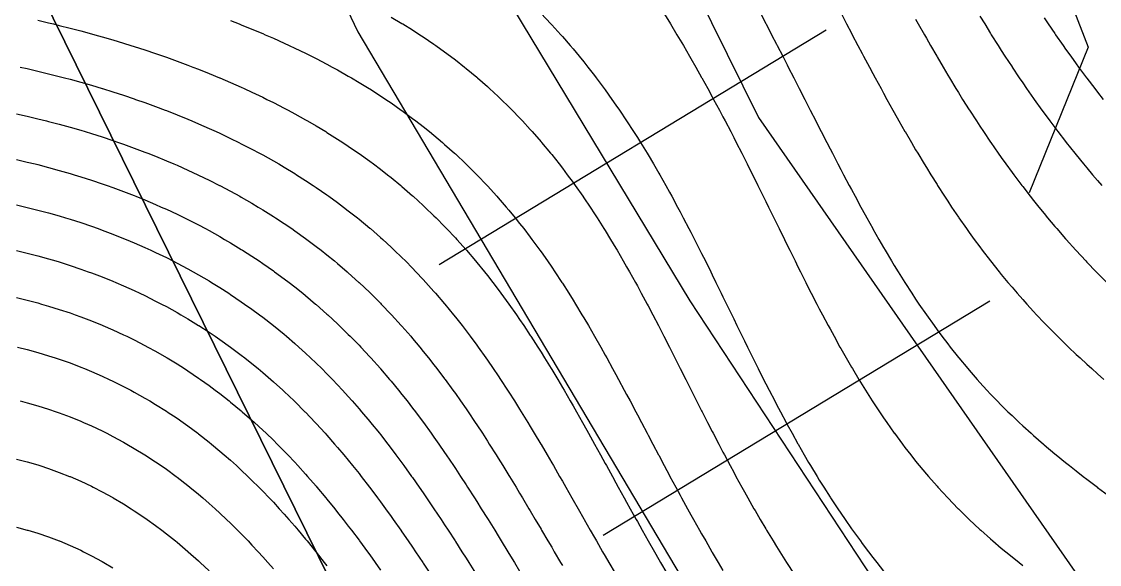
# Model space of a CAD drawing. Extents: x 1412553 to 1415230, y 4927294 to 4931784.
# Drawn here: x 1412629.64 to 1412646.69, y 4931561.77 to 4931570.34 of the extents above; entities that cross this region are included whole.
import ezdxf

# ---------------------------------------------------------------- set-up
doc = ezdxf.new("R2010")
doc.units = 0
doc.header["$MEASUREMENT"] = 0
doc.layers.get('0').update_dxf_attribs({"linetype": 'CONTINUOUS'})
doc.layers.add('LINE', color=2, linetype='CONTINUOUS')
doc.layers.add('nz-property-titles(LINZ DOWNLOAD)', color=1, linetype='CONTINUOUS')

msp = doc.modelspace()

# ---------------------------------------------------------------- linework, layer by layer
at = {"linetype": 'Continuous'}
for p, q in [((1412636.249411, 4931566.506422), (1412642.366718, 4931570.211282)), ((1412638.83959, 4931562.229628), (1412644.956897, 4931565.934487))]:
    msp.add_line(p, q, dxfattribs=at)
at = {"color": 4}
for points in [[(1412624.31, 4931582.43), (1412625.64, 4931584.3), (1412628.73, 4931586.46), (1412633.2, 4931587.59), (1412637.92, 4931585.4), (1412637.83, 4931584.3), (1412637.83, 4931584.3), (1412645.14, 4931573.48), (1412645.14, 4931573.48), (1412645.14, 4931573.48), (1412646.51, 4931569.94), (1412645.58, 4931567.64)], [(1412625.83, 4931580.38), (1412628.75, 4931581.8), (1412632.64, 4931582.21), (1412634.8, 4931580.2), (1412637.58, 4931576.34), (1412641.3, 4931568.83), (1412646.46, 4931561.43), (1412653.58, 4931556.32), (1412661.21, 4931552.91), (1412664.41, 4931553.01), (1412671.43, 4931552.25), (1412680.76, 4931551.75), (1412690.96, 4931557.29), (1412699.75, 4931563.42), (1412708.32, 4931567.05)], [(1412628.11, 4931577.5), (1412633.05, 4931574.19), (1412634.96, 4931570.18), (1412641.65, 4931558.92), (1412643.23, 4931552.22), (1412645.18, 4931545.9), (1412648.78, 4931537.03), (1412651.34, 4931534.66), (1412654.11, 4931534.38), (1412662.28, 4931539.83)], [(1412635.73, 4931573.34), (1412640.21, 4931565.93), (1412645.09, 4931558.53), (1412645.08, 4931557.36), (1412645.22, 4931550.52), (1412648.72, 4931542.76), (1412653.69, 4931538.27)]]:
    msp.add_lwpolyline(points, dxfattribs=at)
at = {"layer": 'LINE'}
for points in [[(1412629.902821, 4931570.365033), (1412630.0721, 4931570.325205), (1412630.148392, 4931570.306527), (1412630.241379, 4931570.284066), (1412630.410658, 4931570.241543), (1412630.579937, 4931570.197175), (1412630.749216, 4931570.150907), (1412630.800601, 4931570.136364), (1412630.918495, 4931570.103372), (1412631.087774, 4931570.054151), (1412631.257053, 4931570.002868), (1412631.373645, 4931569.9662), (1412631.426332, 4931569.949785), (1412631.595611, 4931569.895269), (1412631.76489, 4931569.838478), (1412631.886739, 4931569.796037), (1412631.934169, 4931569.779635), (1412632.103448, 4931569.719201), (1412632.272727, 4931569.656203), (1412632.351518, 4931569.625874), (1412632.442006, 4931569.591204), (1412632.611285, 4931569.524), (1412632.776221, 4931569.455711), (1412632.780564, 4931569.453917), (1412632.949843, 4931569.38204), (1412633.119122, 4931569.306968), (1412633.165924, 4931569.285548), (1412633.288401, 4931569.229483), (1412633.45768, 4931569.148827), (1412633.52551, 4931569.115385), (1412633.626959, 4931569.065247), (1412633.796238, 4931568.978288), (1412633.858425, 4931568.945221), (1412633.965517, 4931568.888012), (1412634.134796, 4931568.793855), (1412634.167546, 4931568.775058), (1412634.304075, 4931568.696146), (1412634.455278, 4931568.604895), (1412634.473354, 4931568.593892), (1412634.642633, 4931568.487651), (1412634.723724, 4931568.434732), (1412634.811912, 4931568.376552), (1412634.974957, 4931568.264569), (1412634.981191, 4931568.260234), (1412635.15047, 4931568.138978), (1412635.210405, 4931568.094406), (1412635.319749, 4931568.011893), (1412635.431695, 4931567.924242), (1412635.489028, 4931567.878618), (1412635.640114, 4931567.754079), (1412635.658307, 4931567.738818), (1412635.827586, 4931567.592151), (1412635.836808, 4931567.583916), (1412635.996865, 4931567.438175), (1412636.022851, 4931567.413753), (1412636.166144, 4931567.276271), (1412636.199201, 4931567.24359), (1412636.335423, 4931567.105948), (1412636.366713, 4931567.073427), (1412636.504702, 4931566.926709), (1412636.526173, 4931566.903263), (1412636.673981, 4931566.738029), (1412636.678282, 4931566.7331), (1412636.82374, 4931566.562937), (1412636.84326, 4931566.539557), (1412636.96312, 4931566.392774), (1412637.012539, 4931566.330739), (1412637.096926, 4931566.222611), (1412637.181818, 4931566.111096), (1412637.225638, 4931566.052448), (1412637.349675, 4931565.882284), (1412637.351097, 4931565.880301), (1412637.469769, 4931565.712121), (1412637.520376, 4931565.638623), (1412637.585986, 4931565.541958), (1412637.689655, 4931565.385544), (1412637.698654, 4931565.371795), (1412637.808498, 4931565.201632), (1412637.858934, 4931565.121863), (1412637.915515, 4931565.031469), (1412638.01992, 4931564.861305), (1412638.028213, 4931564.847647), (1412638.12251, 4931564.691142), (1412638.197492, 4931564.564279), (1412638.222932, 4931564.520979), (1412638.321895, 4931564.350816), (1412638.366771, 4931564.272697), (1412638.419449, 4931564.180653), (1412638.515676, 4931564.01049), (1412638.53605, 4931563.974265), (1412638.611275, 4931563.840326), (1412638.705329, 4931563.670749), (1412638.705654, 4931563.670163), (1412638.800115, 4931563.5), (1412638.874608, 4931563.364534), (1412638.893727, 4931563.329837), (1412638.987514, 4931563.159674), (1412639.043887, 4931563.05698), (1412639.081072, 4931562.98951), (1412639.174861, 4931562.819347), (1412639.213166, 4931562.749899), (1412639.269032, 4931562.649184), (1412639.363378, 4931562.479021), (1412639.382445, 4931562.444807), (1412639.458757, 4931562.308858), (1412639.551724, 4931562.1431), (1412639.554216, 4931562.138695), (1412639.651289, 4931561.968531), (1412639.721003, 4931561.846461), (1412639.748745, 4931561.798368), (1412639.847513, 4931561.628205)], [(1412632.949843, 4931570.359516), (1412633.084206, 4931570.306527), (1412633.119122, 4931570.292869), (1412633.288401, 4931570.224723), (1412633.45768, 4931570.153475), (1412633.497148, 4931570.136364), (1412633.626959, 4931570.080396), (1412633.796238, 4931570.00432), (1412633.878038, 4931569.9662), (1412633.965517, 4931569.925563), (1412634.134796, 4931569.843911), (1412634.230211, 4931569.796037), (1412634.304075, 4931569.759002), (1412634.473354, 4931569.670896), (1412634.556531, 4931569.625874), (1412634.642633, 4931569.579182), (1412634.811912, 4931569.483565), (1412634.859523, 4931569.455711), (1412634.981191, 4931569.38421), (1412635.141474, 4931569.285548), (1412635.15047, 4931569.279974), (1412635.319749, 4931569.171811), (1412635.404332, 4931569.115385), (1412635.489028, 4931569.058367), (1412635.650029, 4931568.945221), (1412635.658307, 4931568.939341), (1412635.827586, 4931568.815154), (1412635.880119, 4931568.775058), (1412635.996865, 4931568.68476), (1412636.096137, 4931568.604895), (1412636.166144, 4931568.547721), (1412636.29939, 4931568.434732), (1412636.335423, 4931568.403662), (1412636.491059, 4931568.264569), (1412636.504702, 4931568.25215), (1412636.672196, 4931568.094406), (1412636.673981, 4931568.092691), (1412636.84326, 4931567.924774), (1412636.84378, 4931567.924242), (1412637.006651, 4931567.754079), (1412637.012539, 4931567.747789), (1412637.161633, 4931567.583916), (1412637.181818, 4931567.561205), (1412637.309412, 4931567.413753), (1412637.351097, 4931567.364383), (1412637.450606, 4931567.24359), (1412637.520376, 4931567.156738), (1412637.585785, 4931567.073427), (1412637.689655, 4931566.937667), (1412637.715436, 4931566.903263), (1412637.840151, 4931566.7331), (1412637.858934, 4931566.706927), (1412637.960438, 4931566.562937), (1412638.028213, 4931566.464226), (1412638.076494, 4931566.392774), (1412638.188735, 4931566.222611), (1412638.197492, 4931566.209119), (1412638.297872, 4931566.052448), (1412638.366771, 4931565.942155), (1412638.403757, 4931565.882284), (1412638.506942, 4931565.712121), (1412638.53605, 4931565.663324), (1412638.607853, 4931565.541958), (1412638.705329, 4931565.373359), (1412638.706228, 4931565.371795), (1412638.803276, 4931565.201632), (1412638.874608, 4931565.073953), (1412638.898258, 4931565.031469), (1412638.992113, 4931564.861305), (1412639.043887, 4931564.766144), (1412639.084649, 4931564.691142), (1412639.176263, 4931564.520979), (1412639.213166, 4931564.451888), (1412639.267229, 4931564.350816), (1412639.357438, 4931564.180653), (1412639.382445, 4931564.133352), (1412639.447642, 4931564.01049), (1412639.537229, 4931563.840326), (1412639.551724, 4931563.812837), (1412639.627398, 4931563.670163), (1412639.717055, 4931563.5), (1412639.721003, 4931563.492549), (1412639.807905, 4931563.329837), (1412639.890282, 4931563.174894), (1412639.898452, 4931563.159674), (1412639.990443, 4931562.98951), (1412640.059561, 4931562.861541), (1412640.082613, 4931562.819347), (1412640.176182, 4931562.649184), (1412640.22884, 4931562.553707), (1412640.270569, 4931562.479021), (1412640.366153, 4931562.308858), (1412640.398119, 4931562.252336), (1412640.463327, 4931562.138695), (1412640.561267, 4931561.968531), (1412640.567398, 4931561.957993), (1412640.661722, 4931561.798368), (1412640.736677, 4931561.671899)], [(1412635.489028, 4931570.416235), (1412635.658307, 4931570.31555), (1412635.672936, 4931570.306527), (1412635.827586, 4931570.211152), (1412635.942699, 4931570.136364), (1412635.996865, 4931570.101094), (1412636.166144, 4931569.985802), (1412636.19378, 4931569.9662), (1412636.335423, 4931569.865217), (1412636.427941, 4931569.796037), (1412636.504702, 4931569.738225), (1412636.647163, 4931569.625874), (1412636.673981, 4931569.604526), (1412636.84326, 4931569.463997), (1412636.852866, 4931569.455711), (1412637.012539, 4931569.316314), (1412637.046355, 4931569.285548), (1412637.181818, 4931569.160565), (1412637.228898, 4931569.115385), (1412637.351097, 4931568.996254), (1412637.401548, 4931568.945221), (1412637.520376, 4931568.822887), (1412637.565236, 4931568.775058), (1412637.689655, 4931568.639854), (1412637.720788, 4931568.604895), (1412637.858934, 4931568.446543), (1412637.868926, 4931568.434732), (1412638.010296, 4931568.264569), (1412638.028213, 4931568.242551), (1412638.145542, 4931568.094406), (1412638.197492, 4931568.027219), (1412638.275142, 4931567.924242), (1412638.366771, 4931567.799726), (1412638.3996, 4931567.754079), (1412638.519341, 4931567.583916), (1412638.53605, 4931567.55972), (1412638.63491, 4931567.413753), (1412638.705329, 4931567.307026), (1412638.746467, 4931567.24359), (1412638.85446, 4931567.073427), (1412638.874608, 4931567.041111), (1412638.959355, 4931566.903263), (1412639.043887, 4931566.762179), (1412639.061107, 4931566.7331), (1412639.160451, 4931566.562937), (1412639.213166, 4931566.470699), (1412639.257321, 4931566.392774), (1412639.352037, 4931566.222611), (1412639.382445, 4931566.167177), (1412639.445039, 4931566.052448), (1412639.536145, 4931565.882284), (1412639.551724, 4931565.852918), (1412639.626241, 4931565.712121), (1412639.714651, 4931565.541958), (1412639.721003, 4931565.529674), (1412639.802703, 4931565.371795), (1412639.889292, 4931565.201632), (1412639.890282, 4931565.199683), (1412639.97609, 4931565.031469), (1412640.059561, 4931564.865568), (1412640.061718, 4931564.861305), (1412640.148003, 4931564.691142), (1412640.22884, 4931564.530071), (1412640.233441, 4931564.520979), (1412640.319926, 4931564.350816), (1412640.398119, 4931564.195908), (1412640.405904, 4931564.180653), (1412640.49327, 4931564.01049), (1412640.567398, 4931563.865655), (1412640.580533, 4931563.840326), (1412640.669425, 4931563.670163), (1412640.736677, 4931563.541441), (1412640.758665, 4931563.5), (1412640.849667, 4931563.329837), (1412640.905956, 4931563.224956), (1412640.941605, 4931563.159674), (1412641.035207, 4931562.98951), (1412641.075235, 4931562.917261), (1412641.130533, 4931562.819347), (1412641.22718, 4931562.649184), (1412641.244514, 4931562.618982), (1412641.32653, 4931562.479021), (1412641.413793, 4931562.330793), (1412641.426995, 4931562.308858), (1412641.530562, 4931562.138695), (1412641.583072, 4931562.052968), (1412641.636011, 4931561.968531), (1412641.743363, 4931561.798368), (1412641.752351, 4931561.784276), (1412641.854339, 4931561.628205)], [(1412637.858934, 4931570.469342), (1412638.014769, 4931570.306527), (1412638.028213, 4931570.29239), (1412638.170487, 4931570.136364), (1412638.197492, 4931570.106506), (1412638.319426, 4931569.9662), (1412638.366771, 4931569.911172), (1412638.462196, 4931569.796037), (1412638.53605, 4931569.70587), (1412638.599316, 4931569.625874), (1412638.705329, 4931569.489988), (1412638.731205, 4931569.455711), (1412638.858156, 4931569.285548), (1412638.874608, 4931569.263227), (1412638.980424, 4931569.115385), (1412639.043887, 4931569.025167), (1412639.09863, 4931568.945221), (1412639.213068, 4931568.775058), (1412639.213166, 4931568.77491), (1412639.323674, 4931568.604895), (1412639.382445, 4931568.51269), (1412639.431097, 4931568.434732), (1412639.535446, 4931568.264569), (1412639.551724, 4931568.237677), (1412639.636945, 4931568.094406), (1412639.721003, 4931567.950099), (1412639.735837, 4931567.924242), (1412639.832367, 4931567.754079), (1412639.890282, 4931567.650051), (1412639.926678, 4931567.583916), (1412640.019041, 4931567.413753), (1412640.059561, 4931567.337982), (1412640.109637, 4931567.24359), (1412640.198601, 4931567.073427), (1412640.22884, 4931567.014895), (1412640.28624, 4931566.903263), (1412640.372537, 4931566.7331), (1412640.398119, 4931566.682175), (1412640.457951, 4931566.562937), (1412640.542323, 4931566.392774), (1412640.567398, 4931566.341837), (1412640.626227, 4931566.222611), (1412640.709415, 4931566.052448), (1412640.736677, 4931565.996409), (1412640.792504, 4931565.882284), (1412640.875219, 4931565.712121), (1412640.905956, 4931565.648727), (1412640.95818, 4931565.541958), (1412641.041161, 4931565.371795), (1412641.075235, 4931565.301889), (1412641.124693, 4931565.201632), (1412641.208651, 4931565.031469), (1412641.244514, 4931564.958934), (1412641.293506, 4931564.861305), (1412641.379129, 4931564.691142), (1412641.413793, 4931564.622585), (1412641.466087, 4931564.520979), (1412641.554066, 4931564.350816), (1412641.583072, 4931564.295136), (1412641.643934, 4931564.180653), (1412641.734933, 4931564.01049), (1412641.752351, 4931563.978248), (1412641.828573, 4931563.840326), (1412641.92163, 4931563.672965), (1412641.923227, 4931563.670163), (1412642.021487, 4931563.5), (1412642.090909, 4931563.380688), (1412642.121304, 4931563.329837), (1412642.224164, 4931563.159674), (1412642.260188, 4931563.100694), (1412642.330072, 4931562.98951), (1412642.429467, 4931562.832777), (1412642.438243, 4931562.819347), (1412642.550869, 4931562.649184), (1412642.598746, 4931562.577516), (1412642.666655, 4931562.479021), (1412642.768025, 4931562.333246), (1412642.785549, 4931562.308858), (1412642.909095, 4931562.138695), (1412642.937304, 4931562.100191), (1412643.037036, 4931561.968531), (1412643.106583, 4931561.877367), (1412643.168967, 4931561.798368), (1412643.275862, 4931561.663848)], [(1412639.801518, 4931570.47669), (1412639.890282, 4931570.333516), (1412639.906569, 4931570.306527), (1412640.009075, 4931570.136364), (1412640.059561, 4931570.052208), (1412640.109926, 4931569.9662), (1412640.209129, 4931569.796037), (1412640.22884, 4931569.762072), (1412640.306222, 4931569.625874), (1412640.398119, 4931569.463035), (1412640.402174, 4931569.455711), (1412640.495992, 4931569.285548), (1412640.567398, 4931569.155069), (1412640.588772, 4931569.115385), (1412640.67992, 4931568.945221), (1412640.736677, 4931568.83849), (1412640.769973, 4931568.775058), (1412640.858756, 4931568.604895), (1412640.905956, 4931568.513782), (1412640.946515, 4931568.434732), (1412641.033337, 4931568.264569), (1412641.075235, 4931568.181881), (1412641.119285, 4931568.094406), (1412641.204541, 4931567.924242), (1412641.244514, 4931567.843995), (1412641.289185, 4931567.754079), (1412641.373356, 4931567.583916), (1412641.413793, 4931567.501812), (1412641.457191, 4931567.413753), (1412641.540813, 4931567.24359), (1412641.583072, 4931567.157351), (1412641.624365, 4931567.073427), (1412641.708021, 4931566.903263), (1412641.752351, 4931566.813022), (1412641.791904, 4931566.7331), (1412641.876196, 4931566.562937), (1412641.92163, 4931566.471363), (1412641.961052, 4931566.392774), (1412642.046673, 4931566.222611), (1412642.090909, 4931566.134999), (1412642.133194, 4931566.052448), (1412642.220844, 4931565.882284), (1412642.260188, 4931565.806338), (1412642.309862, 4931565.712121), (1412642.400323, 4931565.541958), (1412642.429467, 4931565.48755), (1412642.492774, 4931565.371795), (1412642.586814, 4931565.201632), (1412642.598746, 4931565.180236), (1412642.683708, 4931565.031469), (1412642.768025, 4931564.885694), (1412642.782501, 4931564.861305), (1412642.884692, 4931564.691142), (1412642.937304, 4931564.604693), (1412642.989718, 4931564.520979), (1412643.097825, 4931564.350816), (1412643.106583, 4931564.337204), (1412643.210492, 4931564.180653), (1412643.275862, 4931564.083642), (1412643.32679, 4931564.01049), (1412643.445141, 4931563.843118), (1412643.447183, 4931563.840326), (1412643.573428, 4931563.670163), (1412643.61442, 4931563.615728), (1412643.704763, 4931563.5), (1412643.783699, 4931563.400367), (1412643.841683, 4931563.329837), (1412643.952978, 4931563.196416), (1412643.984802, 4931563.159674), (1412644.122257, 4931563.003168), (1412644.134723, 4931562.98951), (1412644.291536, 4931562.8199), (1412644.292067, 4931562.819347), (1412644.457537, 4931562.649184), (1412644.460815, 4931562.64585), (1412644.630094, 4931562.480137), (1412644.631278, 4931562.479021), (1412644.799373, 4931562.322123), (1412644.814124, 4931562.308858), (1412644.968652, 4931562.17108), (1412645.006288, 4931562.138695), (1412645.137931, 4931562.026235), (1412645.207837, 4931561.968531), (1412645.30721, 4931561.886958), (1412645.418686, 4931561.798368), (1412645.476489, 4931561.752621)], [(1412641.329259, 4931570.47669), (1412641.413793, 4931570.315396), (1412641.418378, 4931570.306527), (1412641.50627, 4931570.136364), (1412641.583072, 4931569.988352), (1412641.594436, 4931569.9662), (1412641.681662, 4931569.796037), (1412641.752351, 4931569.658718), (1412641.769108, 4931569.625874), (1412641.855932, 4931569.455711), (1412641.92163, 4931569.327428), (1412641.942942, 4931569.285548), (1412642.029618, 4931569.115385), (1412642.090909, 4931568.995528), (1412642.116543, 4931568.945221), (1412642.203398, 4931568.775058), (1412642.260188, 4931568.664301), (1412642.290625, 4931568.604895), (1412642.378047, 4931568.434732), (1412642.429467, 4931568.335173), (1412642.466015, 4931568.264569), (1412642.554503, 4931568.094406), (1412642.598746, 4931568.009795), (1412642.643709, 4931567.924242), (1412642.73379, 4931567.754079), (1412642.768025, 4931567.689777), (1412642.824847, 4931567.583916), (1412642.917125, 4931567.413753), (1412642.937304, 4931567.376745), (1412643.010729, 4931567.24359), (1412643.105923, 4931567.073427), (1412643.106583, 4931567.072252), (1412643.202895, 4931566.903263), (1412643.275862, 4931566.777246), (1412643.301838, 4931566.7331), (1412643.403054, 4931566.562937), (1412643.445141, 4931566.493126), (1412643.506794, 4931566.392774), (1412643.613236, 4931566.222611), (1412643.61442, 4931566.220735), (1412643.722931, 4931566.052448), (1412643.783699, 4931565.960008), (1412643.835983, 4931565.882284), (1412643.952689, 4931565.712121), (1412643.952978, 4931565.711705), (1412644.073792, 4931565.541958), (1412644.122257, 4931565.475213), (1412644.199439, 4931565.371795), (1412644.291536, 4931565.250816), (1412644.330003, 4931565.201632), (1412644.460815, 4931565.037738), (1412644.465962, 4931565.031469), (1412644.607854, 4931564.861305), (1412644.630094, 4931564.835137), (1412644.756168, 4931564.691142), (1412644.799373, 4931564.642726), (1412644.911316, 4931564.520979), (1412644.968652, 4931564.459739), (1412645.073744, 4931564.350816), (1412645.137931, 4931564.285435), (1412645.243869, 4931564.180653), (1412645.30721, 4931564.119028), (1412645.422015, 4931564.01049), (1412645.476489, 4931563.959779), (1412645.608428, 4931563.840326), (1412645.645768, 4931563.807), (1412645.803159, 4931563.670163), (1412645.815047, 4931563.659962), (1412645.984326, 4931563.517799), (1412646.005962, 4931563.5), (1412646.153605, 4931563.379881), (1412646.216347, 4931563.329837), (1412646.322884, 4931563.245687), (1412646.433647, 4931563.159674), (1412646.492163, 4931563.114615), (1412646.656967, 4931562.98951), (1412646.661442, 4931562.986136), (1412646.830721, 4931562.859118)], [(1412642.604139, 4931570.47669), (1412642.69242, 4931570.306527), (1412642.768025, 4931570.162441), (1412642.781659, 4931570.136364), (1412642.870933, 4931569.9662), (1412642.937304, 4931569.84107), (1412642.961154, 4931569.796037), (1412643.051773, 4931569.625874), (1412643.106583, 4931569.524011), (1412643.143358, 4931569.455711), (1412643.235753, 4931569.285548), (1412643.275862, 4931569.212355), (1412643.329155, 4931569.115385), (1412643.423813, 4931568.945221), (1412643.445141, 4931568.90716), (1412643.519553, 4931568.775058), (1412643.61442, 4931568.609378), (1412643.617004, 4931568.604895), (1412643.715711, 4931568.434732), (1412643.783699, 4931568.319504), (1412643.816411, 4931568.264569), (1412643.918996, 4931568.094406), (1412643.952978, 4931568.038748), (1412644.023694, 4931567.924242), (1412644.122257, 4931567.767643), (1412644.130903, 4931567.754079), (1412644.240521, 4931567.583916), (1412644.291536, 4931567.506167), (1412644.353074, 4931567.413753), (1412644.460815, 4931567.255147), (1412644.468791, 4931567.24359), (1412644.587735, 4931567.073427), (1412644.630094, 4931567.013968), (1412644.710359, 4931566.903263), (1412644.799373, 4931566.782995), (1412644.836988, 4931566.7331), (1412644.967894, 4931566.562937), (1412644.968652, 4931566.561965), (1412645.103239, 4931566.392774), (1412645.137931, 4931566.350032), (1412645.243465, 4931566.222611), (1412645.30721, 4931566.147164), (1412645.388891, 4931566.052448), (1412645.476489, 4931565.952801), (1412645.539769, 4931565.882284), (1412645.645768, 4931565.766369), (1412645.696381, 4931565.712121), (1412645.815047, 4931565.587204), (1412645.858892, 4931565.541958), (1412645.984326, 4931565.414722), (1412646.027457, 4931565.371795), (1412646.153605, 4931565.24827), (1412646.202101, 4931565.201632), (1412646.322884, 4931565.087234), (1412646.382774, 4931565.031469), (1412646.492163, 4931564.930964), (1412646.569147, 4931564.861305), (1412646.661442, 4931564.778973), (1412646.761254, 4931564.691142)], [(1412643.783699, 4931570.381414), (1412643.825359, 4931570.306527), (1412643.921075, 4931570.136364), (1412643.952978, 4931570.080192), (1412644.017951, 4931569.9662), (1412644.116483, 4931569.796037), (1412644.122257, 4931569.786133), (1412644.216158, 4931569.625874), (1412644.291536, 4931569.499443), (1412644.317784, 4931569.455711), (1412644.421136, 4931569.285548), (1412644.460815, 4931569.221118), (1412644.526467, 4931569.115385), (1412644.630094, 4931568.951533), (1412644.634123, 4931568.945221), (1412644.743836, 4931568.775058), (1412644.799373, 4931568.690474), (1412644.856185, 4931568.604895), (1412644.968652, 4931568.438691), (1412644.971363, 4931568.434732), (1412645.089222, 4931568.264569), (1412645.137931, 4931568.195554), (1412645.210274, 4931568.094406), (1412645.30721, 4931567.961489), (1412645.334749, 4931567.924242), (1412645.462725, 4931567.754079), (1412645.476489, 4931567.736048), (1412645.594361, 4931567.583916), (1412645.645768, 4931567.518832), (1412645.730039, 4931567.413753), (1412645.815047, 4931567.309721), (1412645.869928, 4931567.24359), (1412645.984326, 4931567.108251), (1412646.014221, 4931567.073427), (1412646.153605, 4931566.913918), (1412646.163059, 4931566.903263), (1412646.31654, 4931566.7331), (1412646.322884, 4931566.726177), (1412646.474736, 4931566.562937), (1412646.492163, 4931566.544507), (1412646.637763, 4931566.392774), (1412646.661442, 4931566.368481), (1412646.805611, 4931566.222611)], [(1412644.799373, 4931570.431272), (1412644.875079, 4931570.306527), (1412644.968652, 4931570.154928), (1412644.980195, 4931570.136364), (1412645.087082, 4931569.9662), (1412645.137931, 4931569.886525), (1412645.196184, 4931569.796037), (1412645.30721, 4931569.626561), (1412645.307664, 4931569.625874), (1412645.421376, 4931569.455711), (1412645.476489, 4931569.374689), (1412645.537781, 4931569.285548), (1412645.645768, 4931569.131308), (1412645.657043, 4931569.115385), (1412645.779096, 4931568.945221), (1412645.815047, 4931568.895922), (1412645.904268, 4931568.775058), (1412645.984326, 4931568.66855), (1412646.032784, 4931568.604895), (1412646.153605, 4931568.448935), (1412646.164753, 4931568.434732), (1412646.300232, 4931568.264569), (1412646.322884, 4931568.236567), (1412646.439444, 4931568.094406), (1412646.492163, 4931568.031181), (1412646.582541, 4931567.924242), (1412646.661442, 4931567.832406), (1412646.729637, 4931567.754079)], [(1412645.815047, 4931570.404009), (1412645.880227, 4931570.306527), (1412645.984326, 4931570.153344), (1412645.995988, 4931570.136364), (1412646.114259, 4931569.9662), (1412646.153605, 4931569.910439), (1412646.235256, 4931569.796037), (1412646.322884, 4931569.675274), (1412646.359152, 4931569.625874), (1412646.486062, 4931569.455711), (1412646.492163, 4931569.447629), (1412646.616062, 4931569.285548), (1412646.661442, 4931569.227141), (1412646.749366, 4931569.115385)], [(1412629.622441, 4931569.625874), (1412629.733542, 4931569.601351), (1412629.902821, 4931569.562145), (1412630.0721, 4931569.521015), (1412630.241379, 4931569.477884), (1412630.324744, 4931569.455711), (1412630.410658, 4931569.433035), (1412630.579937, 4931569.386426), (1412630.749216, 4931569.337685), (1412630.918495, 4931569.286743), (1412630.922328, 4931569.285548), (1412631.087774, 4931569.234235), (1412631.257053, 4931569.179425), (1412631.426332, 4931569.122199), (1412631.445817, 4931569.115385), (1412631.595611, 4931569.063156), (1412631.76489, 4931569.001638), (1412631.913827, 4931568.945221), (1412631.934169, 4931568.937526), (1412632.103448, 4931568.871347), (1412632.272727, 4931568.802277), (1412632.337136, 4931568.775058), (1412632.442006, 4931568.730692), (1412632.611285, 4931568.656275), (1412632.723699, 4931568.604895), (1412632.780564, 4931568.578826), (1412632.949843, 4931568.498506), (1412633.078874, 4931568.434732), (1412633.119122, 4931568.414735), (1412633.288401, 4931568.327817), (1412633.406715, 4931568.264569), (1412633.45768, 4931568.237128), (1412633.626959, 4931568.142823), (1412633.710677, 4931568.094406), (1412633.796238, 4931568.044461), (1412633.965517, 4931567.941817), (1412633.993607, 4931567.924242), (1412634.134796, 4931567.834902), (1412634.257555, 4931567.754079), (1412634.304075, 4931567.723059), (1412634.473354, 4931567.606244), (1412634.504688, 4931567.583916), (1412634.642633, 4931567.48417), (1412634.736538, 4931567.413753), (1412634.811912, 4931567.356324), (1412634.954768, 4931567.24359), (1412634.981191, 4931567.222377), (1412635.15047, 4931567.082037), (1412635.160556, 4931567.073427), (1412635.319749, 4931566.934946), (1412635.355036, 4931566.903263), (1412635.489028, 4931566.780543), (1412635.5393, 4931566.7331), (1412635.658307, 4931566.618434), (1412635.714283, 4931566.562937), (1412635.827586, 4931566.448159), (1412635.880808, 4931566.392774), (1412635.996865, 4931566.269277), (1412636.039618, 4931566.222611), (1412636.166144, 4931566.081334), (1412636.191406, 4931566.052448), (1412636.335423, 4931565.883917), (1412636.336787, 4931565.882284), (1412636.476382, 4931565.712121), (1412636.504702, 4931565.676795), (1412636.61068, 4931565.541958), (1412636.673981, 4931565.459545), (1412636.740158, 4931565.371795), (1412636.84326, 4931565.231923), (1412636.865222, 4931565.201632), (1412636.986387, 4931565.031469), (1412637.012539, 4931564.994061), (1412637.104028, 4931564.861305), (1412637.181818, 4931564.746028), (1412637.21839, 4931564.691142), (1412637.329864, 4931564.520979), (1412637.351097, 4931564.488124), (1412637.43891, 4931564.350816), (1412637.520376, 4931564.22106), (1412637.545523, 4931564.180653), (1412637.650261, 4931564.01049), (1412637.689655, 4931563.945699), (1412637.753289, 4931563.840326), (1412637.854621, 4931563.670163), (1412637.858934, 4931563.662889), (1412637.955048, 4931563.5), (1412638.028213, 4931563.374503), (1412638.054169, 4931563.329837), (1412638.152609, 4931563.159674), (1412638.197492, 4931563.081634), (1412638.250399, 4931562.98951), (1412638.347594, 4931562.819347), (1412638.366771, 4931562.785766), (1412638.44479, 4931562.649184), (1412638.53605, 4931562.488578), (1412638.54149, 4931562.479021), (1412638.638705, 4931562.308858), (1412638.705329, 4931562.191952), (1412638.735778, 4931562.138695), (1412638.833325, 4931561.968531), (1412638.874608, 4931561.896668), (1412638.931339, 4931561.798368), (1412639.029682, 4931561.628205)], [(1412629.564263, 4931568.888411), (1412629.733542, 4931568.850099), (1412629.902821, 4931568.809638), (1412630.040176, 4931568.775058), (1412630.0721, 4931568.767055), (1412630.241379, 4931568.722521), (1412630.410658, 4931568.675712), (1412630.579937, 4931568.626554), (1412630.651276, 4931568.604895), (1412630.749216, 4931568.575216), (1412630.918495, 4931568.521585), (1412631.087774, 4931568.465406), (1412631.176387, 4931568.434732), (1412631.257053, 4931568.406803), (1412631.426332, 4931568.345727), (1412631.595611, 4931568.281842), (1412631.639679, 4931568.264569), (1412631.76489, 4931568.215372), (1412631.934169, 4931568.146008), (1412632.055, 4931568.094406), (1412632.103448, 4931568.073628), (1412632.272727, 4931567.998319), (1412632.43211, 4931567.924242), (1412632.442006, 4931567.919615), (1412632.611285, 4931567.837781), (1412632.776923, 4931567.754079), (1412632.780564, 4931567.752225), (1412632.949843, 4931567.663214), (1412633.094303, 4931567.583916), (1412633.119122, 4931567.57016), (1412633.288401, 4931567.473172), (1412633.388123, 4931567.413753), (1412633.45768, 4931567.371829), (1412633.626959, 4931567.265965), (1412633.661575, 4931567.24359), (1412633.796238, 4931567.155376), (1412633.916657, 4931567.073427), (1412633.965517, 4931567.03969), (1412634.134796, 4931566.91867), (1412634.155687, 4931566.903263), (1412634.304075, 4931566.792047), (1412634.380023, 4931566.7331), (1412634.473354, 4931566.659413), (1412634.591506, 4931566.562937), (1412634.642633, 4931566.520425), (1412634.79128, 4931566.392774), (1412634.811912, 4931566.374719), (1412634.980468, 4931566.222611), (1412634.981191, 4931566.221945), (1412635.15047, 4931566.061692), (1412635.159962, 4931566.052448), (1412635.319749, 4931565.893539), (1412635.330764, 4931565.882284), (1412635.489028, 4931565.717119), (1412635.493696, 4931565.712121), (1412635.649416, 4931565.541958), (1412635.658307, 4931565.532037), (1412635.798605, 4931565.371795), (1412635.827586, 4931565.337971), (1412635.941867, 4931565.201632), (1412635.996865, 4931565.1346), (1412636.079772, 4931565.031469), (1412636.166144, 4931564.921722), (1412636.212803, 4931564.861305), (1412636.335423, 4931564.699168), (1412636.341388, 4931564.691142), (1412636.465976, 4931564.520979), (1412636.504702, 4931564.467082), (1412636.586976, 4931564.350816), (1412636.673981, 4931564.225515), (1412636.704706, 4931564.180653), (1412636.81953, 4931564.01049), (1412636.84326, 4931563.974862), (1412636.931825, 4931563.840326), (1412637.012539, 4931563.715748), (1412637.041772, 4931563.670163), (1412637.149738, 4931563.5), (1412637.181818, 4931563.448928), (1412637.255998, 4931563.329837), (1412637.351097, 4931563.175271), (1412637.360627, 4931563.159674), (1412637.464142, 4931562.98951), (1412637.520376, 4931562.896258), (1412637.566521, 4931562.819347), (1412637.668004, 4931562.649184), (1412637.689655, 4931562.61279), (1412637.768964, 4931562.479021), (1412637.858934, 4931562.326378), (1412637.869238, 4931562.308858), (1412637.969427, 4931562.138695), (1412638.028213, 4931562.038584), (1412638.069323, 4931561.968531), (1412638.169194, 4931561.798368), (1412638.197492, 4931561.75025)], [(1412629.564263, 4931568.16413), (1412629.733542, 4931568.125063), (1412629.858689, 4931568.094406), (1412629.902821, 4931568.083602), (1412630.0721, 4931568.039775), (1412630.241379, 4931567.993443), (1412630.410658, 4931567.944521), (1412630.477416, 4931567.924242), (1412630.579937, 4931567.893051), (1412630.749216, 4931567.838927), (1412630.918495, 4931567.782029), (1412630.997903, 4931567.754079), (1412631.087774, 4931567.722334), (1412631.257053, 4931567.659761), (1412631.426332, 4931567.594141), (1412631.451659, 4931567.583916), (1412631.595611, 4931567.52547), (1412631.76489, 4931567.453558), (1412631.854742, 4931567.413753), (1412631.934169, 4931567.378306), (1412632.103448, 4931567.299591), (1412632.21889, 4931567.24359), (1412632.272727, 4931567.217237), (1412632.442006, 4931567.131125), (1412632.550848, 4931567.073427), (1412632.611285, 4931567.041044), (1412632.780564, 4931566.946829), (1412632.855893, 4931566.903263), (1412632.949843, 4931566.84826), (1412633.119122, 4931566.745136), (1412633.13823, 4931566.7331), (1412633.288401, 4931566.637204), (1412633.400238, 4931566.562937), (1412633.45768, 4931566.524225), (1412633.626959, 4931566.405942), (1412633.645209, 4931566.392774), (1412633.796238, 4931566.282017), (1412633.874411, 4931566.222611), (1412633.965517, 4931566.152191), (1412634.090212, 4931566.052448), (1412634.134796, 4931566.016143), (1412634.293867, 4931565.882284), (1412634.304075, 4931565.873533), (1412634.473354, 4931565.72398), (1412634.486385, 4931565.712121), (1412634.642633, 4931565.567145), (1412634.668999, 4931565.541958), (1412634.811912, 4931565.402701), (1412634.84276, 4931565.371795), (1412634.981191, 4931565.230285), (1412635.008492, 4931565.201632), (1412635.15047, 4931565.049569), (1412635.166957, 4931565.031469), (1412635.318835, 4931564.861305), (1412635.319749, 4931564.860262), (1412635.464633, 4931564.691142), (1412635.489028, 4931564.662096), (1412635.605036, 4931564.520979), (1412635.658307, 4931564.454913), (1412635.740594, 4931564.350816), (1412635.827586, 4931564.238664), (1412635.871756, 4931564.180653), (1412635.996865, 4931564.013322), (1412635.998947, 4931564.01049), (1412636.122444, 4931563.840326), (1412636.166144, 4931563.77912), (1412636.242772, 4931563.670163), (1412636.335423, 4931563.53635), (1412636.360252, 4931563.5), (1412636.475137, 4931563.329837), (1412636.504702, 4931563.285555), (1412636.587767, 4931563.159674), (1412636.673981, 4931563.027399), (1412636.69842, 4931562.98951), (1412636.80735, 4931562.819347), (1412636.84326, 4931562.762808), (1412636.914804, 4931562.649184), (1412637.012539, 4931562.492628), (1412637.020972, 4931562.479021), (1412637.126145, 4931562.308858), (1412637.181818, 4931562.218282), (1412637.230453, 4931562.138695), (1412637.334056, 4931561.968531), (1412637.351097, 4931561.940532), (1412637.43726, 4931561.798368), (1412637.520376, 4931561.660864)], [(1412629.564263, 4931567.448796), (1412629.713504, 4931567.413753), (1412629.733542, 4931567.409035), (1412629.902821, 4931567.366473), (1412630.0721, 4931567.321137), (1412630.241379, 4931567.272977), (1412630.338903, 4931567.24359), (1412630.410658, 4931567.221863), (1412630.579937, 4931567.167725), (1412630.749216, 4931567.110543), (1412630.853581, 4931567.073427), (1412630.918495, 4931567.050186), (1412631.087774, 4931566.986528), (1412631.257053, 4931566.919574), (1412631.296462, 4931566.903263), (1412631.426332, 4931566.849052), (1412631.595611, 4931566.774969), (1412631.687086, 4931566.7331), (1412631.76489, 4931566.697129), (1412631.934169, 4931566.615379), (1412632.038122, 4931566.562937), (1412632.103448, 4931566.529602), (1412632.272727, 4931566.439572), (1412632.357152, 4931566.392774), (1412632.442006, 4931566.34513), (1412632.611285, 4931566.246108), (1412632.649978, 4931566.222611), (1412632.780564, 4931566.142171), (1412632.920403, 4931566.052448), (1412632.949843, 4931566.033273), (1412633.119122, 4931565.918982), (1412633.171526, 4931565.882284), (1412633.288401, 4931565.799099), (1412633.406154, 4931565.712121), (1412633.45768, 4931565.673414), (1412633.626555, 4931565.541958), (1412633.626959, 4931565.541638), (1412633.796238, 4931565.403261), (1412633.833474, 4931565.371795), (1412633.965517, 4931565.258151), (1412634.029131, 4931565.201632), (1412634.134796, 4931565.105977), (1412634.214639, 4931565.031469), (1412634.304075, 4931564.946416), (1412634.391015, 4931564.861305), (1412634.473354, 4931564.779146), (1412634.559159, 4931564.691142), (1412634.642633, 4931564.603884), (1412634.7199, 4931564.520979), (1412634.811912, 4931564.420374), (1412634.87398, 4931564.350816), (1412634.981191, 4931564.228414), (1412635.022066, 4931564.180653), (1412635.15047, 4931564.027859), (1412635.164753, 4931564.01049), (1412635.30244, 4931563.840326), (1412635.319749, 4931563.818591), (1412635.435639, 4931563.670163), (1412635.489028, 4931563.600664), (1412635.564945, 4931563.5), (1412635.658307, 4931563.374301), (1412635.690774, 4931563.329837), (1412635.813384, 4931563.159674), (1412635.827586, 4931563.139746), (1412635.93305, 4931562.98951), (1412635.996865, 4931562.897478), (1412636.050293, 4931562.819347), (1412636.165383, 4931562.649184), (1412636.166144, 4931562.648052), (1412636.278363, 4931562.479021), (1412636.335423, 4931562.392321), (1412636.389757, 4931562.308858), (1412636.499743, 4931562.138695), (1412636.504702, 4931562.130996), (1412636.608397, 4931561.968531), (1412636.673981, 4931561.865249), (1412636.716111, 4931561.798368), (1412636.822992, 4931561.628205)], [(1412629.564263, 4931566.727564), (1412629.733542, 4931566.686892), (1412629.902821, 4931566.643133), (1412630.0721, 4931566.596233), (1412630.184664, 4931566.562937), (1412630.241379, 4931566.546031), (1412630.410658, 4931566.49233), (1412630.579937, 4931566.435301), (1412630.699116, 4931566.392774), (1412630.749216, 4931566.374728), (1412630.918495, 4931566.31036), (1412631.087774, 4931566.242402), (1412631.134665, 4931566.222611), (1412631.257053, 4931566.170384), (1412631.426332, 4931566.094426), (1412631.515511, 4931566.052448), (1412631.595611, 4931566.014275), (1412631.76489, 4931565.929765), (1412631.855768, 4931565.882284), (1412631.934169, 4931565.840762), (1412632.103448, 4931565.747075), (1412632.163993, 4931565.712121), (1412632.272727, 4931565.648419), (1412632.442006, 4931565.54485), (1412632.446559, 4931565.541958), (1412632.611285, 4931565.435664), (1412632.7063, 4931565.371795), (1412632.780564, 4931565.321055), (1412632.948604, 4931565.201632), (1412632.949843, 4931565.200736), (1412633.119122, 4931565.074065), (1412633.174002, 4931565.031469), (1412633.288401, 4931564.941103), (1412633.385933, 4931564.861305), (1412633.45768, 4931564.801545), (1412633.58584, 4931564.691142), (1412633.626959, 4931564.655076), (1412633.774996, 4931564.520979), (1412633.796238, 4931564.501388), (1412633.954545, 4931564.350816), (1412633.965517, 4931564.34019), (1412634.125504, 4931564.180653), (1412634.134796, 4931564.171219), (1412634.28878, 4931564.01049), (1412634.304075, 4931563.994242), (1412634.445205, 4931563.840326), (1412634.473354, 4931563.809093), (1412634.595502, 4931563.670163), (1412634.642633, 4931563.615662), (1412634.740335, 4931563.5), (1412634.811912, 4931563.413905), (1412634.880286, 4931563.329837), (1412634.981191, 4931563.203889), (1412635.015894, 4931563.159674), (1412635.147584, 4931562.98951), (1412635.15047, 4931562.985738), (1412635.275405, 4931562.819347), (1412635.319749, 4931562.759558), (1412635.400201, 4931562.649184), (1412635.489028, 4931562.525948), (1412635.522317, 4931562.479021), (1412635.641922, 4931562.308858), (1412635.658307, 4931562.285369), (1412635.759167, 4931562.138695), (1412635.827586, 4931562.03843), (1412635.874665, 4931561.968531), (1412635.988572, 4931561.798368), (1412635.996865, 4931561.785932), (1412636.100846, 4931561.628205)], [(1412629.564263, 4931565.985271), (1412629.733542, 4931565.943827), (1412629.902821, 4931565.898881), (1412629.960725, 4931565.882284), (1412630.0721, 4931565.850026), (1412630.241379, 4931565.797372), (1412630.410658, 4931565.741032), (1412630.49214, 4931565.712121), (1412630.579937, 4931565.680597), (1412630.749216, 4931565.61599), (1412630.918495, 4931565.547466), (1412630.931374, 4931565.541958), (1412631.087774, 4931565.474183), (1412631.257053, 4931565.396724), (1412631.308824, 4931565.371795), (1412631.426332, 4931565.314399), (1412631.595611, 4931565.227456), (1412631.643571, 4931565.201632), (1412631.76489, 4931565.135304), (1412631.934169, 4931565.038272), (1412631.945537, 4931565.031469), (1412632.103448, 4931564.935427), (1412632.220046, 4931564.861305), (1412632.272727, 4931564.82726), (1412632.442006, 4931564.713205), (1412632.47348, 4931564.691142), (1412632.611285, 4931564.592881), (1412632.708217, 4931564.520979), (1412632.780564, 4931564.466378), (1412632.927988, 4931564.350816), (1412632.949843, 4931564.333382), (1412633.119122, 4931564.193428), (1412633.134056, 4931564.180653), (1412633.288401, 4931564.046278), (1412633.328155, 4931564.01049), (1412633.45768, 4931563.891826), (1412633.512131, 4931563.840326), (1412633.626959, 4931563.729827), (1412633.687106, 4931563.670163), (1412633.796238, 4931563.560082), (1412633.854106, 4931563.5), (1412633.965517, 4931563.382413), (1412634.013993, 4931563.329837), (1412634.134796, 4931563.196731), (1412634.167571, 4931563.159674), (1412634.304075, 4931563.003011), (1412634.315555, 4931562.98951), (1412634.458275, 4931562.819347), (1412634.473354, 4931562.801132), (1412634.596347, 4931562.649184), (1412634.642633, 4931562.591287), (1412634.730503, 4931562.479021), (1412634.811912, 4931562.373826), (1412634.861207, 4931562.308858), (1412634.981191, 4931562.149103), (1412634.988867, 4931562.138695), (1412635.11333, 4931561.968531), (1412635.15047, 4931561.917359), (1412635.235399, 4931561.798368), (1412635.319749, 4931561.679379)], [(1412629.579768, 4931565.201632), (1412629.733542, 4931565.162892), (1412629.902821, 4931565.116217), (1412630.0721, 4931565.065501), (1412630.177116, 4931565.031469), (1412630.241379, 4931565.010351), (1412630.410658, 4931564.950494), (1412630.579937, 4931564.886392), (1412630.642003, 4931564.861305), (1412630.749216, 4931564.817317), (1412630.918495, 4931564.743447), (1412631.031521, 4931564.691142), (1412631.087774, 4931564.664699), (1412631.257053, 4931564.580553), (1412631.370641, 4931564.520979), (1412631.426332, 4931564.491291), (1412631.595611, 4931564.396329), (1412631.672859, 4931564.350816), (1412631.76489, 4931564.295677), (1412631.934169, 4931564.189341), (1412631.947398, 4931564.180653), (1412632.103448, 4931564.076405), (1412632.197896, 4931564.01049), (1412632.272727, 4931563.957354), (1412632.430793, 4931563.840326), (1412632.442006, 4931563.831881), (1412632.611285, 4931563.699267), (1412632.647042, 4931563.670163), (1412632.780564, 4931563.559621), (1412632.849985, 4931563.5), (1412632.949843, 4931563.412787), (1412633.041553, 4931563.329837), (1412633.119122, 4931563.258518), (1412633.22312, 4931563.159674), (1412633.288401, 4931563.096631), (1412633.395867, 4931562.98951), (1412633.45768, 4931562.926951), (1412633.560866, 4931562.819347), (1412633.626959, 4931562.749409), (1412633.719023, 4931562.649184), (1412633.796238, 4931562.563977), (1412633.87118, 4931562.479021), (1412633.965517, 4931562.370708), (1412634.018042, 4931562.308858), (1412634.134796, 4931562.169765), (1412634.160261, 4931562.138695), (1412634.298266, 4931561.968531), (1412634.304075, 4931561.9613), (1412634.432107, 4931561.798368), (1412634.473354, 4931561.745429)], [(1412629.621599, 4931564.350816), (1412629.733542, 4931564.321957), (1412629.902821, 4931564.273628), (1412630.0721, 4931564.220643), (1412630.189375, 4931564.180653), (1412630.241379, 4931564.162625), (1412630.410658, 4931564.09902), (1412630.579937, 4931564.030615), (1412630.626375, 4931564.01049), (1412630.749216, 4931563.95634), (1412630.918495, 4931563.876728), (1412630.991268, 4931563.840326), (1412631.087774, 4931563.79121), (1412631.257053, 4931563.699918), (1412631.309258, 4931563.670163), (1412631.426332, 4931563.602263), (1412631.593724, 4931563.5), (1412631.595611, 4931563.498827), (1412631.76489, 4931563.388173), (1412631.850015, 4931563.329837), (1412631.934169, 4931563.271169), (1412632.087063, 4931563.159674), (1412632.103448, 4931563.14752), (1412632.272727, 4931563.016423), (1412632.306083, 4931562.98951), (1412632.442006, 4931562.878039), (1412632.51083, 4931562.819347), (1412632.611285, 4931562.732313), (1412632.703738, 4931562.649184), (1412632.780564, 4931562.57905), (1412632.886339, 4931562.479021), (1412632.949843, 4931562.418102), (1412633.059981, 4931562.308858), (1412633.119122, 4931562.249397), (1412633.225793, 4931562.138695), (1412633.288401, 4931562.072905), (1412633.384781, 4931561.968531), (1412633.45768, 4931561.888683), (1412633.53783, 4931561.798368), (1412633.626959, 4931561.696901)], [(1412629.564263, 4931563.432634), (1412629.733542, 4931563.388794), (1412629.902821, 4931563.339557), (1412629.932828, 4931563.329837), (1412630.0721, 4931563.283888), (1412630.241379, 4931563.222522), (1412630.40056, 4931563.159674), (1412630.410658, 4931563.155613), (1412630.579937, 4931563.081683), (1412630.749216, 4931563.002258), (1412630.774521, 4931562.98951), (1412630.918495, 4931562.915666), (1412631.087774, 4931562.823249), (1412631.094489, 4931562.819347), (1412631.257053, 4931562.723207), (1412631.375465, 4931562.649184), (1412631.426332, 4931562.616838), (1412631.595611, 4931562.503252), (1412631.629925, 4931562.479021), (1412631.76489, 4931562.382136), (1412631.862273, 4931562.308858), (1412631.934169, 4931562.253901), (1412632.07829, 4931562.138695), (1412632.103448, 4931562.11828), (1412632.272727, 4931561.97496), (1412632.280015, 4931561.968531), (1412632.442006, 4931561.823659), (1412632.469229, 4931561.798368), (1412632.611285, 4931561.664707)], [(1412629.564263, 4931562.354977), (1412629.733542, 4931562.312096), (1412629.744582, 4931562.308858), (1412629.902821, 4931562.261526), (1412630.0721, 4931562.204413), (1412630.241379, 4931562.140929), (1412630.246759, 4931562.138695), (1412630.410658, 4931562.069317), (1412630.579937, 4931561.991336), (1412630.625506, 4931561.968531), (1412630.749216, 4931561.905507), (1412630.918495, 4931561.812881), (1412630.943206, 4931561.798368), (1412631.087774, 4931561.712028)]]:
    msp.add_lwpolyline(points, dxfattribs=at)
at = {"layer": 'nz-property-titles(LINZ DOWNLOAD)', "color": 152, "linetype": 'Continuous', "true_color": 0x2776bb, "flags": 128}
for points in [[(1412682.697564, 4931640.466081), (1412710.054218, 4931647.150228), (1412737.410924, 4931653.834253), (1412764.203399, 4931660.382551), (1412779.005625, 4931654.389681), (1412775.741498, 4931621.476268), (1412777.167725, 4931607.161413), (1412789.24512, 4931608.39976), (1412777.35972, 4931579.102143), (1412649.677902, 4931531.312553), (1412643.410923, 4931543.700504), (1412638.895118, 4931552.662485), (1412621.575687, 4931587.765544), (1412660.662372, 4931597.301636), (1412699.747808, 4931606.839283), (1412682.697564, 4931640.466081)], [(1412590.080586, 4931596.305049), (1412611.422334, 4931607.082768), (1412621.575687, 4931587.765544), (1412638.895118, 4931552.662485), (1412643.410923, 4931543.700504), (1412600.704851, 4931520.75196), (1412596.296391, 4931529.767188), (1412591.809393, 4931538.935441), (1412590.080586, 4931596.305049)]]:
    msp.add_lwpolyline(points, close=True, dxfattribs=at)

doc.saveas('drawing.dxf')
